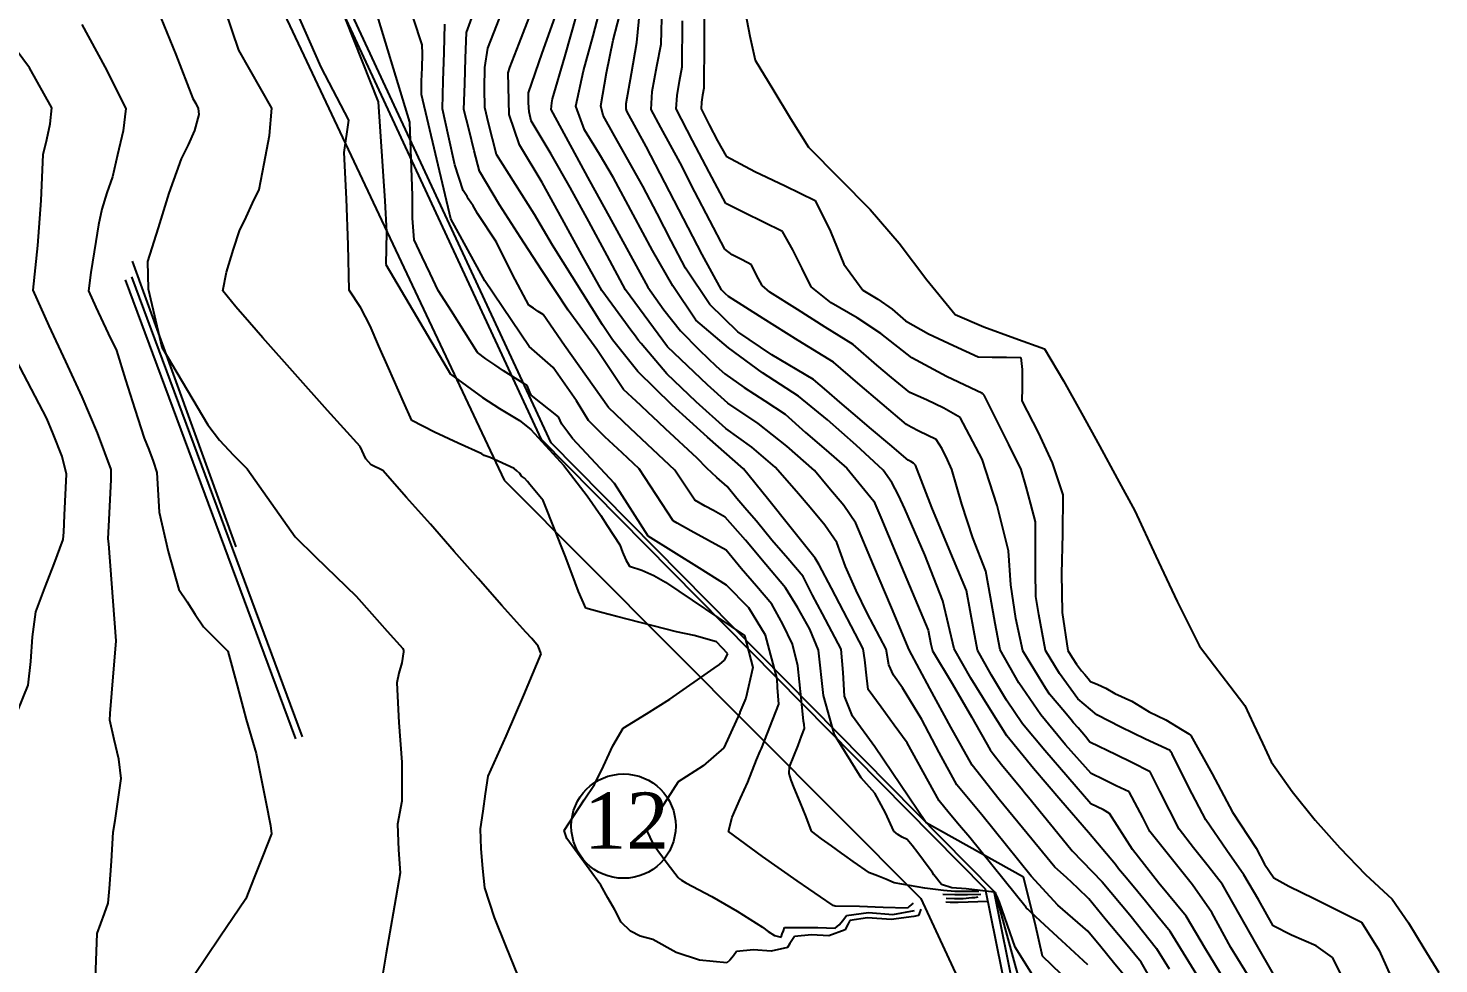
# Model space of a CAD drawing. Header units: millimetres. Extents: x 21147 to 21795, y 3328 to 3821.
# Drawn here: x 21434.8 to 21532.5, y 3586.2 to 3651 of the extents above; entities that cross this region are included whole.
import ezdxf

# ---------------------------------------------------------------- set-up
doc = ezdxf.new("R2010")
doc.units = ezdxf.units.MM
doc.header["$MEASUREMENT"] = 0
for name, color, linetype in [('CURVAS', 43, 'Continuous'), ('EDIFICADO', 1, 'Continuous'), ('texto', 3, 'Continuous')]:
    doc.layers.add(name, color=color, linetype=linetype)
doc.styles.add('ROMANS', font='TIMES.TTF')

msp = doc.modelspace()

# ---------------------------------------------------------------- linework, layer by layer
at = {"layer": 'CURVAS', "linetype": 'Continuous'}
for p, q in [((21461.228, 3644.53), (21457.062, 3658.31)), ((21455.088, 3648.333), (21452.445, 3654.371)), ((21466.644, 3649.652), (21468.311, 3653.921)), ((21468.808, 3649.97), (21470.477, 3654.294)), ((21456.244, 3652.994), (21459.037, 3645.945)), ((21473.931, 3650.52), (21474.581, 3652.979)), ((21481.639, 3653.428), (21481.622, 3650.156)), ((21443.773, 3652.268), (21445.027, 3649.22)), ((21449.377, 3649.518), (21448.449, 3652.323)), ((21462.089, 3649.884), (21461.496, 3651.715)), ((21465.152, 3650.75), (21465.537, 3651.755)), ((21470.416, 3649.299), (21471.422, 3652.159)), ((21472.789, 3651.983), (21471.944, 3649.058)), ((21475.324, 3650.213), (21475.928, 3652.513)), ((21476.965, 3650.044), (21477.18, 3652.195)), ((21478.644, 3649.932), (21478.726, 3652.615)), ((21484.463, 3652.17), (21484.789, 3650.48)), ((21434.873, 3648.29), (21433.042, 3650.79)), ((21438.504, 3651.287), (21440.101, 3648.361)), ((21463.604, 3649.354), (21463.659, 3651.309)), ((21465.094, 3648.962), (21465.152, 3650.75)), ((21480.098, 3648.352), (21480.125, 3651.558)), ((21462.099, 3649.675), (21462.089, 3649.884)), ((21468.17, 3648.321), (21468.808, 3649.97)), ((21473.27, 3648.077), (21473.931, 3650.52)), ((21474.866, 3647.946), (21475.324, 3650.213)), ((21476.605, 3647.91), (21476.965, 3650.044)), ((21478.356, 3648.415), (21478.644, 3649.932)), ((21481.622, 3650.156), (21481.61, 3646.888)), ((21484.789, 3650.48), (21485.154, 3648.834)), ((21445.027, 3649.22), (21446.199, 3646.166)), ((21450.138, 3648.172), (21449.377, 3649.518)), ((21462.083, 3648.291), (21462.109, 3649.229)), ((21462.111, 3649.47), (21462.099, 3649.675)), ((21462.109, 3649.229), (21462.111, 3649.47)), ((21463.553, 3647.399), (21463.604, 3649.354)), ((21465.036, 3647.178), (21465.094, 3648.962)), ((21466.431, 3648.323), (21466.644, 3649.652)), ((21469.466, 3646.551), (21470.416, 3649.299)), ((21471.944, 3649.058), (21471.103, 3646.137)), ((21485.154, 3648.834), (21486.381, 3646.806)), ((21436.434, 3645.531), (21434.873, 3648.29)), ((21440.101, 3648.361), (21441.548, 3645.473)), ((21450.902, 3646.831), (21450.138, 3648.172)), ((21457.016, 3644.663), (21455.088, 3648.333)), ((21462.054, 3647.361), (21462.083, 3648.291)), ((21466.412, 3646.87), (21466.431, 3648.323)), ((21468.041, 3647.957), (21468.17, 3648.321)), ((21468.109, 3645.05), (21468.041, 3647.957)), ((21472.74, 3645.637), (21473.27, 3648.077)), ((21474.474, 3645.665), (21474.866, 3647.946)), ((21476.236, 3645.829), (21476.605, 3647.91)), ((21478.027, 3646.649), (21478.356, 3648.415)), ((21479.922, 3647.363), (21480.098, 3648.352)), ((21451.669, 3645.492), (21450.902, 3646.831)), ((21462.041, 3646.436), (21462.054, 3647.361)), ((21463.505, 3645.444), (21463.553, 3647.399)), ((21464.978, 3645.396), (21465.036, 3647.178)), ((21466.423, 3645.54), (21466.412, 3646.87)), ((21479.757, 3646.369), (21479.922, 3647.363)), ((21481.61, 3646.888), (21481.521, 3646.388)), ((21486.381, 3646.806), (21487.612, 3644.775)), ((21446.199, 3646.166), (21446.416, 3645.814)), ((21446.416, 3645.814), (21446.567, 3645.481)), ((21459.037, 3645.945), (21459.499, 3639.069)), ((21464.087, 3637.833), (21462.041, 3646.436)), ((21469.454, 3645.857), (21469.466, 3646.551)), ((21469.514, 3645.246), (21469.454, 3645.857)), ((21471.051, 3645.86), (21471.024, 3645.625)), ((21471.103, 3646.137), (21471.051, 3645.86)), ((21476.229, 3645.623), (21476.236, 3645.829)), ((21477.97, 3645.396), (21478.027, 3646.649)), ((21479.684, 3645.444), (21479.757, 3646.369)), ((21481.448, 3645.906), (21481.417, 3645.444)), ((21481.521, 3646.388), (21481.448, 3645.906)), ((21436.324, 3644.413), (21436.434, 3645.531)), ((21441.548, 3645.473), (21441.371, 3643.915)), ((21446.613, 3645.059), (21446.311, 3643.952)), ((21446.567, 3645.481), (21446.613, 3645.059)), ((21451.505, 3643.612), (21451.669, 3645.492)), ((21463.909, 3643.548), (21463.505, 3645.444)), ((21465.338, 3643.971), (21464.978, 3645.396)), ((21466.693, 3644.455), (21466.423, 3645.54)), ((21468.83, 3642.949), (21468.109, 3645.05)), ((21469.649, 3644.616), (21469.514, 3645.246)), ((21471.024, 3645.625), (21471.017, 3645.405)), ((21471.017, 3645.405), (21472.336, 3642.929)), ((21473.34, 3643.988), (21472.74, 3645.637)), ((21474.622, 3644.98), (21474.474, 3645.665)), ((21475.417, 3643.584), (21474.622, 3644.98)), ((21476.237, 3645.46), (21476.229, 3645.623)), ((21476.275, 3645.299), (21476.237, 3645.46)), ((21477.623, 3642.835), (21476.275, 3645.299)), ((21478.634, 3644.163), (21477.97, 3645.396)), ((21480.83, 3643.258), (21479.684, 3645.444)), ((21481.417, 3645.444), (21481.98, 3644.351)), ((21436.082, 3643.326), (21436.324, 3644.413)), ((21441.371, 3643.915), (21440.99, 3642.257)), ((21446.311, 3643.952), (21445.879, 3642.965)), ((21456.677, 3642.42), (21457.016, 3644.663)), ((21461.412, 3639.449), (21461.228, 3644.53)), ((21461.228, 3644.53), (21461.228, 3644.53)), ((21461.228, 3644.53), (21461.228, 3644.53)), ((21465.701, 3642.545), (21465.338, 3643.971)), ((21466.962, 3643.374), (21466.693, 3644.455)), ((21471.024, 3642.319), (21469.649, 3644.616)), ((21474.388, 3642.299), (21473.34, 3643.988)), ((21479.299, 3642.93), (21478.634, 3644.163)), ((21481.98, 3644.351), (21482.559, 3643.23)), ((21487.612, 3644.775), (21488.871, 3642.805)), ((21435.837, 3642.285), (21436.082, 3643.326)), ((21445.879, 3642.965), (21445.39, 3641.987)), ((21451.147, 3641.651), (21451.505, 3643.612)), ((21464.353, 3641.562), (21463.909, 3643.548)), ((21467.232, 3642.295), (21466.962, 3643.374)), ((21470.4, 3640.35), (21468.83, 3642.949)), ((21472.336, 3642.929), (21473.682, 3640.458)), ((21477.382, 3640.099), (21475.417, 3643.584)), ((21479.963, 3641.698), (21479.299, 3642.93)), ((21481.976, 3641.072), (21480.83, 3643.258)), ((21482.559, 3643.23), (21483.16, 3642.17)), ((21435.687, 3639.095), (21435.837, 3642.285)), ((21440.99, 3642.257), (21440.633, 3640.744)), ((21445.39, 3641.987), (21444.54, 3639.611)), ((21456.844, 3639.206), (21456.677, 3642.42)), ((21466.067, 3641.12), (21465.701, 3642.545)), ((21468.563, 3640.217), (21467.232, 3642.295)), ((21472.35, 3639.99), (21471.024, 3642.319)), ((21475.341, 3640.658), (21474.388, 3642.299)), ((21478.917, 3640.345), (21477.623, 3642.835)), ((21483.16, 3642.17), (21485.15, 3641.115)), ((21488.871, 3642.805), (21493.128, 3638.472)), ((21450.803, 3639.868), (21451.147, 3641.651)), ((21464.93, 3639.781), (21464.353, 3641.562)), ((21467.439, 3638.806), (21466.067, 3641.12)), ((21480.994, 3639.705), (21479.963, 3641.698)), ((21483.122, 3638.886), (21481.976, 3641.072)), ((21485.15, 3641.115), (21487.241, 3640.124)), ((21440.633, 3640.744), (21440.244, 3639.622)), ((21469.878, 3638.116), (21468.563, 3640.217)), ((21471.782, 3637.834), (21470.4, 3640.35)), ((21473.641, 3637.638), (21472.35, 3639.99)), ((21473.682, 3640.458), (21475.04, 3637.992)), ((21476.719, 3638.131), (21475.341, 3640.658)), ((21478.365, 3638.202), (21477.382, 3640.099)), ((21480.194, 3637.846), (21478.917, 3640.345)), ((21487.241, 3640.124), (21489.314, 3639.107)), ((21435.47, 3635.98), (21435.687, 3639.095)), ((21440.244, 3639.622), (21439.892, 3638.503)), ((21444.54, 3639.611), (21443.807, 3637.21)), ((21450.343, 3638.905), (21450.803, 3639.868)), ((21456.972, 3636.023), (21456.844, 3639.206)), ((21459.499, 3639.069), (21459.624, 3636.902)), ((21461.428, 3637.866), (21461.412, 3639.449)), ((21465.2, 3639.37), (21464.93, 3639.781)), ((21465.309, 3639.194), (21465.2, 3639.37)), ((21465.47, 3638.953), (21465.309, 3639.194)), ((21465.63, 3638.724), (21465.47, 3638.953)), ((21482.024, 3637.714), (21480.994, 3639.705)), ((21489.314, 3639.107), (21490.381, 3636.953)), ((21439.892, 3638.503), (21439.67, 3637.412)), ((21449.888, 3637.945), (21450.343, 3638.905)), ((21465.816, 3638.405), (21465.63, 3638.724)), ((21465.932, 3638.202), (21465.816, 3638.405)), ((21467.253, 3636.218), (21465.932, 3638.202)), ((21468.909, 3636.526), (21467.439, 3638.806)), ((21471.113, 3636.006), (21469.878, 3638.116)), ((21475.04, 3637.992), (21476.391, 3635.532)), ((21478.056, 3635.634), (21476.719, 3638.131)), ((21479.347, 3636.308), (21478.365, 3638.202)), ((21484.432, 3638.24), (21483.122, 3638.886)), ((21485.744, 3637.595), (21484.432, 3638.24)), ((21493.128, 3638.472), (21495.15, 3636.131)), ((21439.67, 3637.412), (21439.475, 3636.252)), ((21443.807, 3637.21), (21443.06, 3634.88)), ((21449.027, 3635.726), (21449.435, 3636.989)), ((21449.435, 3636.989), (21449.888, 3637.945)), ((21461.531, 3636.363), (21461.428, 3637.866)), ((21466.431, 3633.53), (21464.087, 3637.833)), ((21473.16, 3635.331), (21471.782, 3637.834)), ((21474.909, 3635.276), (21473.641, 3637.638)), ((21481.49, 3635.36), (21480.194, 3637.846)), ((21483.054, 3635.727), (21482.024, 3637.714)), ((21487.061, 3636.95), (21485.744, 3637.595)), ((21439.475, 3636.252), (21439.143, 3634.101)), ((21457.024, 3632.886), (21456.972, 3636.023)), ((21459.624, 3636.902), (21459.576, 3634.668)), ((21462.089, 3635.197), (21461.531, 3636.363)), ((21468.344, 3633.968), (21467.253, 3636.218)), ((21470.371, 3634.282), (21468.909, 3636.526)), ((21474.589, 3630.488), (21471.113, 3636.006)), ((21480.329, 3634.417), (21479.347, 3636.308)), ((21487.768, 3635.673), (21487.061, 3636.95)), ((21490.381, 3636.953), (21491.31, 3634.691)), ((21495.15, 3636.131), (21497.053, 3633.606)), ((21435.134, 3632.886), (21435.47, 3635.98)), ((21448.531, 3634.132), (21449.027, 3635.726)), ((21462.648, 3634.032), (21462.089, 3635.197)), ((21474.541, 3632.867), (21473.16, 3635.331)), ((21476.169, 3632.915), (21474.909, 3635.276)), ((21476.391, 3635.532), (21477.719, 3633.079)), ((21479.466, 3633.186), (21478.056, 3635.634)), ((21482.843, 3632.905), (21481.49, 3635.36)), ((21483.583, 3635.323), (21483.054, 3635.727)), ((21484.256, 3634.992), (21483.583, 3635.323)), ((21488.417, 3634.391), (21487.768, 3635.673)), ((21439.143, 3634.101), (21438.967, 3632.838)), ((21443.06, 3634.88), (21443.102, 3632.972)), ((21448.289, 3632.838), (21448.531, 3634.132)), ((21459.576, 3634.668), (21464.047, 3627.053)), ((21472.21, 3631.487), (21470.371, 3634.282)), ((21482.028, 3631.883), (21480.329, 3634.417)), ((21484.913, 3634.639), (21484.256, 3634.992)), ((21485.264, 3633.914), (21484.913, 3634.639)), ((21489.054, 3633.108), (21488.417, 3634.391)), ((21491.31, 3634.691), (21492.627, 3632.876)), ((21463.206, 3632.867), (21462.648, 3634.032)), ((21469.505, 3628.967), (21466.431, 3633.53)), ((21469.485, 3631.836), (21468.344, 3633.968)), ((21477.719, 3633.079), (21478.839, 3631.52)), ((21481.061, 3630.806), (21479.466, 3633.186)), ((21485.654, 3633.204), (21485.264, 3633.914)), ((21486.184, 3632.742), (21485.654, 3633.204)), ((21490.439, 3632.012), (21489.054, 3633.108)), ((21497.053, 3633.606), (21499.031, 3631.201)), ((21436.252, 3630.406), (21435.134, 3632.886)), ((21438.967, 3632.838), (21439.48, 3631.702)), ((21443.102, 3632.972), (21444.05, 3628.927)), ((21449.179, 3631.73), (21448.289, 3632.838)), ((21457.849, 3631.653), (21457.024, 3632.886)), ((21464.112, 3631.425), (21463.206, 3632.867)), ((21475.228, 3631.916), (21474.541, 3632.867)), ((21477.141, 3631.589), (21476.169, 3632.915)), ((21482.989, 3632.741), (21482.843, 3632.905)), ((21483.114, 3632.621), (21482.989, 3632.741)), ((21483.324, 3632.443), (21483.114, 3632.621)), ((21485.729, 3630.926), (21483.324, 3632.443)), ((21488.104, 3631.531), (21486.184, 3632.742)), ((21492.627, 3632.876), (21493.657, 3632.255)), ((21493.657, 3632.255), (21494.669, 3631.556)), ((21439.48, 3631.702), (21440.326, 3629.89)), ((21450.128, 3630.649), (21449.179, 3631.73)), ((21458.487, 3630.411), (21457.849, 3631.653)), ((21465.02, 3629.988), (21464.112, 3631.425)), ((21469.813, 3631.624), (21469.485, 3631.836)), ((21470.14, 3631.413), (21469.813, 3631.624)), ((21470.468, 3631.201), (21470.14, 3631.413)), ((21471.96, 3629.05), (21470.468, 3631.201)), ((21474.201, 3628.777), (21472.21, 3631.487)), ((21475.919, 3630.97), (21475.228, 3631.916)), ((21478.114, 3630.267), (21477.141, 3631.589)), ((21478.839, 3631.52), (21479.98, 3630.063)), ((21483.968, 3630.005), (21482.028, 3631.883)), ((21490.027, 3630.325), (21488.104, 3631.531)), ((21492.24, 3630.961), (21490.439, 3632.012)), ((21494.669, 3631.556), (21495.583, 3630.767)), ((21499.031, 3631.201), (21501.009, 3630.348)), ((21437.399, 3627.944), (21436.252, 3630.406)), ((21451.043, 3629.573), (21450.128, 3630.649)), ((21459.094, 3629.005), (21458.487, 3630.411)), ((21475.281, 3629.433), (21474.589, 3630.488)), ((21476.612, 3630.026), (21475.919, 3630.97)), ((21479.087, 3628.947), (21478.114, 3630.267)), ((21483.312, 3628.875), (21481.061, 3630.806)), ((21488.155, 3629.392), (21485.729, 3630.926)), ((21491.953, 3629.121), (21490.027, 3630.325)), ((21493.869, 3629.872), (21492.24, 3630.961)), ((21495.583, 3630.767), (21497.167, 3629.864)), ((21501.009, 3630.348), (21503.162, 3629.562)), ((21440.326, 3629.89), (21440.903, 3628.697)), ((21453.294, 3627.052), (21451.043, 3629.573)), ((21465.932, 3628.552), (21465.02, 3629.988)), ((21476.199, 3628.285), (21475.281, 3629.433)), ((21476.794, 3629.798), (21476.612, 3630.026)), ((21477.09, 3629.4), (21476.794, 3629.798)), ((21477.267, 3629.178), (21477.09, 3629.4)), ((21479.046, 3627.085), (21477.267, 3629.178)), ((21479.98, 3630.063), (21481.311, 3628.716)), ((21486.311, 3628.4), (21483.968, 3630.005)), ((21490.585, 3627.888), (21488.155, 3629.392)), ((21496.013, 3628.192), (21493.869, 3629.872)), ((21497.167, 3629.864), (21498.911, 3629.039)), ((21503.162, 3629.562), (21505.223, 3628.812)), ((21436.078, 3623.988), (21433.674, 3628.581)), ((21440.903, 3628.697), (21441.541, 3626.668)), ((21444.05, 3628.927), (21447.23, 3623.545)), ((21459.763, 3627.498), (21459.094, 3629.005)), ((21466.506, 3628.114), (21465.932, 3628.552)), ((21471.174, 3627.517), (21469.505, 3628.967)), ((21473.469, 3626.889), (21471.96, 3629.05)), ((21476.053, 3626), (21474.201, 3628.777)), ((21477.026, 3627.243), (21476.199, 3628.285)), ((21480.477, 3627.643), (21479.087, 3628.947)), ((21481.311, 3628.716), (21481.89, 3628.168)), ((21485.679, 3627.151), (21483.312, 3628.875)), ((21489.218, 3626.684), (21486.311, 3628.4)), ((21493.607, 3627.694), (21491.953, 3629.121)), ((21498.418, 3626.894), (21496.013, 3628.192)), ((21498.911, 3629.039), (21500.61, 3628.264)), ((21500.61, 3628.264), (21501.596, 3628.247)), ((21501.596, 3628.247), (21502.585, 3628.235)), ((21502.585, 3628.235), (21503.577, 3628.225)), ((21503.577, 3628.225), (21503.675, 3627.375)), ((21505.223, 3628.812), (21506.521, 3626.606)), ((21438.528, 3625.479), (21437.399, 3627.944)), ((21460.791, 3625.145), (21459.763, 3627.498)), ((21467.127, 3627.71), (21466.506, 3628.114)), ((21467.733, 3627.291), (21467.127, 3627.71)), ((21469.264, 3626.318), (21467.733, 3627.291)), ((21472.782, 3625.219), (21471.174, 3627.517)), ((21479.41, 3624.913), (21477.026, 3627.243)), ((21481.867, 3626.332), (21480.477, 3627.643)), ((21481.89, 3628.168), (21482.47, 3627.621)), ((21482.47, 3627.621), (21483.054, 3627.079)), ((21492.271, 3626.444), (21490.585, 3627.888)), ((21494.623, 3626.833), (21493.607, 3627.694)), ((21503.675, 3627.375), (21503.667, 3626.108)), ((21441.541, 3626.668), (21442.184, 3624.643)), ((21455.537, 3624.541), (21453.294, 3627.052)), ((21464.047, 3627.053), (21466.269, 3625.432)), ((21469.296, 3626.302), (21469.264, 3626.318)), ((21469.332, 3626.29), (21469.296, 3626.302)), ((21469.37, 3626.28), (21469.332, 3626.29)), ((21469.459, 3626.049), (21469.37, 3626.28)), ((21474.994, 3624.739), (21473.469, 3626.889)), ((21481.07, 3625.153), (21479.046, 3627.085)), ((21483.276, 3625.047), (21481.867, 3626.332)), ((21483.054, 3627.079), (21484.412, 3626.132)), ((21488.168, 3625.529), (21485.679, 3627.151)), ((21490.126, 3625.904), (21489.218, 3626.684)), ((21493.959, 3625.002), (21492.271, 3626.444)), ((21495.872, 3625.798), (21494.623, 3626.833)), ((21500.909, 3625.721), (21498.418, 3626.894)), ((21506.521, 3626.606), (21507.785, 3624.36)), ((21439.59, 3622.989), (21438.528, 3625.479)), ((21466.269, 3625.432), (21467.438, 3624.689)), ((21469.553, 3625.82), (21469.459, 3626.049)), ((21469.649, 3625.596), (21469.553, 3625.82)), ((21471.527, 3624.103), (21469.649, 3625.596)), ((21476.631, 3625.451), (21476.053, 3626)), ((21477.212, 3624.903), (21476.631, 3625.451)), ((21484.412, 3626.132), (21485.825, 3625.217)), ((21490.166, 3623.886), (21488.168, 3625.529)), ((21491.038, 3625.124), (21490.126, 3625.904)), ((21497.031, 3625.27), (21495.872, 3625.798)), ((21498.248, 3624.702), (21497.031, 3625.27)), ((21500.948, 3625.683), (21500.909, 3625.721)), ((21500.989, 3625.644), (21500.948, 3625.683)), ((21501.034, 3625.606), (21500.989, 3625.644)), ((21501.891, 3623.891), (21501.034, 3625.606)), ((21503.667, 3626.108), (21503.644, 3625.22)), ((21442.184, 3624.643), (21442.829, 3622.62)), ((21457.794, 3622.052), (21455.537, 3624.541)), ((21461.377, 3623.843), (21460.791, 3625.145)), ((21467.438, 3624.689), (21468.846, 3623.858)), ((21473.617, 3623.853), (21472.782, 3625.219)), ((21476.528, 3623.294), (21474.994, 3624.739)), ((21477.796, 3624.354), (21477.212, 3624.903)), ((21478.055, 3624.125), (21477.796, 3624.354)), ((21481.868, 3622.69), (21479.41, 3624.913)), ((21483.131, 3623.285), (21481.07, 3625.153)), ((21485.381, 3623.635), (21483.276, 3625.047)), ((21485.825, 3625.217), (21487.234, 3624.277)), ((21487.234, 3624.277), (21488.66, 3623.027)), ((21491.953, 3624.344), (21491.038, 3625.124)), ((21493.224, 3623.259), (21491.953, 3624.344)), ((21495.651, 3623.564), (21493.959, 3625.002)), ((21499.368, 3624.065), (21498.248, 3624.702)), ((21503.644, 3625.22), (21504.764, 3623.025)), ((21507.785, 3624.36), (21509.026, 3622.094)), ((21436.514, 3622.935), (21436.078, 3623.988)), ((21447.23, 3623.545), (21448.048, 3622.492)), ((21462.954, 3623.034), (21461.377, 3623.843)), ((21468.846, 3623.858), (21469.63, 3623.217)), ((21471.771, 3623.605), (21471.527, 3624.103)), ((21472.185, 3623.042), (21471.771, 3623.605)), ((21474.75, 3622.71), (21473.617, 3623.853)), ((21478.956, 3623.282), (21478.055, 3624.125)), ((21487.36, 3622.064), (21485.381, 3623.635)), ((21492.154, 3622.144), (21490.166, 3623.886)), ((21495.977, 3623.378), (21495.651, 3623.564)), ((21496.509, 3623.108), (21495.977, 3623.378)), ((21500.896, 3621.169), (21499.368, 3624.065)), ((21502.748, 3622.177), (21501.891, 3623.891)), ((21437.144, 3621.343), (21436.514, 3622.935)), ((21440.537, 3620.453), (21439.59, 3622.989)), ((21442.829, 3622.62), (21443.148, 3621.828)), ((21448.048, 3622.492), (21449.008, 3621.445)), ((21464.586, 3622.277), (21462.954, 3623.034)), ((21469.63, 3623.217), (21471.91, 3620.729)), ((21472.519, 3622.601), (21472.185, 3623.042)), ((21475.408, 3619.49), (21472.519, 3622.601)), ((21475.944, 3621.606), (21474.75, 3622.71)), ((21478.066, 3621.85), (21476.528, 3623.294)), ((21481.148, 3621.243), (21478.956, 3623.282)), ((21484.355, 3620.502), (21481.868, 3622.69)), ((21484.933, 3621.991), (21483.131, 3623.285)), ((21488.66, 3623.027), (21490.087, 3621.783)), ((21494.495, 3622.178), (21493.224, 3623.259)), ((21497.702, 3622.524), (21496.509, 3623.108)), ((21498.128, 3621.886), (21497.702, 3622.524)), ((21504.764, 3623.025), (21505.747, 3620.925)), ((21443.148, 3621.828), (21443.46, 3621.03)), ((21449.008, 3621.445), (21449.974, 3620.502)), ((21458.197, 3621.181), (21457.794, 3622.052)), ((21466.221, 3621.532), (21464.586, 3622.277)), ((21466.382, 3621.429), (21466.221, 3621.532)), ((21466.59, 3621.343), (21466.382, 3621.429)), ((21477.122, 3620.502), (21475.944, 3621.606)), ((21479.607, 3620.405), (21478.066, 3621.85)), ((21486.556, 3620.604), (21484.933, 3621.991)), ((21489.266, 3620.376), (21487.36, 3622.064)), ((21490.087, 3621.783), (21491.519, 3620.54)), ((21494.043, 3620.405), (21492.154, 3622.144)), ((21495.766, 3621.099), (21494.495, 3622.178)), ((21498.503, 3621.129), (21498.128, 3621.886)), ((21503.605, 3620.463), (21502.748, 3622.177)), ((21509.026, 3622.094), (21510.255, 3619.831)), ((21437.455, 3620.136), (21437.144, 3621.343)), ((21440.54, 3620.232), (21440.537, 3620.453)), ((21443.46, 3621.03), (21443.695, 3620.251)), ((21449.974, 3620.502), (21451.082, 3618.925)), ((21458.548, 3620.785), (21458.197, 3621.181)), ((21459.354, 3620.376), (21458.548, 3620.785)), ((21461.009, 3618.522), (21459.354, 3620.376)), ((21466.808, 3621.291), (21466.59, 3621.343)), ((21468.465, 3620.511), (21466.808, 3621.291)), ((21468.659, 3620.372), (21468.465, 3620.511)), ((21468.867, 3620.182), (21468.659, 3620.372)), ((21471.91, 3620.729), (21473.522, 3618.623)), ((21477.912, 3619.298), (21477.122, 3620.502)), ((21480.06, 3619.712), (21479.607, 3620.405)), ((21481.817, 3620.554), (21481.148, 3621.243)), ((21482.51, 3619.901), (21481.817, 3620.554)), ((21486.011, 3618.441), (21484.355, 3620.502)), ((21488.024, 3618.932), (21486.556, 3620.604)), ((21490.265, 3619.184), (21489.266, 3620.376)), ((21491.519, 3620.54), (21492.136, 3619.779)), ((21494.641, 3619.548), (21494.043, 3620.405)), ((21495.95, 3621.008), (21495.766, 3621.099)), ((21496.129, 3620.897), (21495.95, 3621.008)), ((21496.267, 3620.742), (21496.129, 3620.897)), ((21497.406, 3617.827), (21496.267, 3620.742)), ((21498.8, 3620.453), (21498.503, 3621.129)), ((21499.484, 3618.053), (21498.8, 3620.453)), ((21501.927, 3617.95), (21500.896, 3621.169)), ((21503.933, 3619.25), (21503.605, 3620.463)), ((21505.747, 3620.925), (21506.495, 3618.691)), ((21437.318, 3617.296), (21437.455, 3620.136)), ((21440.396, 3616.962), (21440.537, 3619.75)), ((21440.537, 3619.75), (21440.547, 3620.01)), ((21440.547, 3620.01), (21440.54, 3620.232)), ((21443.695, 3620.251), (21443.857, 3617.505)), ((21468.985, 3619.991), (21468.867, 3620.182)), ((21469.179, 3619.852), (21468.985, 3619.991)), ((21469.39, 3619.619), (21469.179, 3619.852)), ((21469.553, 3619.423), (21469.39, 3619.619)), ((21470.478, 3618.297), (21469.553, 3619.423)), ((21477.758, 3615.821), (21475.408, 3619.49)), ((21480.515, 3619.018), (21480.06, 3619.712)), ((21483.218, 3619.269), (21482.51, 3619.901)), ((21492.136, 3619.779), (21492.755, 3619.018)), ((21495.101, 3618.681), (21494.641, 3619.548)), ((21510.255, 3619.831), (21511.483, 3617.593)), ((21451.082, 3618.925), (21452.189, 3617.353)), ((21462.662, 3616.653), (21461.009, 3618.522)), ((21473.522, 3618.623), (21474.464, 3617.256)), ((21478.702, 3618.097), (21477.912, 3619.298)), ((21480.974, 3618.325), (21480.515, 3619.018)), ((21483.891, 3618.446), (21483.218, 3619.269)), ((21484.59, 3617.633), (21483.891, 3618.446)), ((21487.667, 3616.38), (21486.011, 3618.441)), ((21488.981, 3617.81), (21488.024, 3618.932)), ((21491.307, 3617.947), (21490.265, 3619.184)), ((21492.755, 3619.018), (21493.378, 3618.258)), ((21495.526, 3617.728), (21495.101, 3618.681)), ((21504.26, 3618.039), (21503.933, 3619.25)), ((21506.495, 3618.691), (21506.465, 3615.971)), ((21443.857, 3617.505), (21444.49, 3614.76)), ((21470.519, 3618.183), (21470.478, 3618.297)), ((21472.009, 3614.463), (21470.519, 3618.183)), ((21479.491, 3616.9), (21478.702, 3618.097)), ((21481.694, 3617.916), (21480.974, 3618.325)), ((21482.273, 3617.601), (21481.694, 3617.916)), ((21483.083, 3617.16), (21482.273, 3617.601)), ((21485.269, 3616.861), (21484.59, 3617.633)), ((21490.003, 3616.593), (21488.981, 3617.81)), ((21492.145, 3616.736), (21491.307, 3617.947)), ((21493.378, 3618.258), (21493.865, 3617.132)), ((21496.921, 3614.54), (21495.526, 3617.728)), ((21498.601, 3614.926), (21497.406, 3617.827)), ((21500.257, 3615.725), (21499.484, 3618.053)), ((21502.71, 3614.81), (21501.927, 3617.95)), ((21504.588, 3616.832), (21504.26, 3618.039)), ((21511.483, 3617.593), (21512.935, 3614.447)), ((21437.255, 3616.118), (21437.318, 3617.296)), ((21440.343, 3615.65), (21440.396, 3616.962)), ((21452.189, 3617.353), (21453.297, 3615.783)), ((21464.314, 3614.778), (21462.662, 3616.653)), ((21474.464, 3617.256), (21474.9, 3616.582)), ((21474.9, 3616.582), (21475.341, 3615.908)), ((21479.749, 3616.741), (21479.491, 3616.9)), ((21480.698, 3616.211), (21479.749, 3616.741)), ((21484.503, 3615.548), (21483.083, 3617.16)), ((21486.324, 3615.566), (21485.269, 3616.861)), ((21490.826, 3615.388), (21490.003, 3616.593)), ((21493.373, 3613.815), (21492.145, 3616.736)), ((21493.865, 3617.132), (21494.936, 3614.59)), ((21504.591, 3615.109), (21504.588, 3616.832)), ((21436.582, 3613.924), (21437.214, 3615.59)), ((21437.214, 3615.59), (21437.255, 3616.118)), ((21440.383, 3615.301), (21440.343, 3615.65)), ((21453.297, 3615.783), (21454.703, 3614.408)), ((21475.341, 3615.908), (21475.784, 3615.234)), ((21481.311, 3613.616), (21477.758, 3615.821)), ((21483.151, 3614.858), (21480.698, 3616.211)), ((21485.898, 3613.879), (21484.503, 3615.548)), ((21487.425, 3614.279), (21486.324, 3615.566)), ((21489.324, 3614.319), (21487.667, 3616.38)), ((21501.159, 3613.414), (21500.257, 3615.725)), ((21506.465, 3615.971), (21506.386, 3613.234)), ((21440.893, 3608.579), (21440.383, 3615.301)), ((21444.49, 3614.76), (21445.236, 3612.142)), ((21465.966, 3612.902), (21464.314, 3614.778)), ((21475.784, 3615.234), (21475.982, 3614.723)), ((21475.982, 3614.723), (21476.198, 3614.181)), ((21484.197, 3613.6), (21483.151, 3614.858)), ((21491.415, 3613.73), (21490.826, 3615.388)), ((21494.936, 3614.59), (21497.163, 3609.311)), ((21498.172, 3611.353), (21496.921, 3614.54)), ((21499.811, 3612.056), (21498.601, 3614.926)), ((21502.876, 3612.458), (21502.71, 3614.81)), ((21504.598, 3613.385), (21504.591, 3615.109)), ((21435.953, 3612.258), (21436.582, 3613.924)), ((21454.703, 3614.408), (21456.112, 3613.038)), ((21472.453, 3613.246), (21472.009, 3614.463)), ((21476.198, 3614.181), (21476.467, 3613.76)), ((21476.467, 3613.76), (21477.319, 3613.475)), ((21483.175, 3612.436), (21481.311, 3613.616)), ((21485.257, 3612.357), (21484.197, 3613.6)), ((21487.273, 3612.248), (21485.898, 3613.879)), ((21488.486, 3613.028), (21487.425, 3614.279)), ((21489.595, 3613.848), (21489.324, 3614.319)), ((21490.459, 3612.218), (21489.595, 3613.848)), ((21492.166, 3612.076), (21491.415, 3613.73)), ((21494.619, 3610.884), (21493.373, 3613.815)), ((21512.935, 3614.447), (21514.41, 3611.309)), ((21456.112, 3613.038), (21457.525, 3611.671)), ((21467.619, 3611.036), (21465.966, 3612.902)), ((21472.922, 3611.992), (21472.453, 3613.246)), ((21477.319, 3613.475), (21478.142, 3613.111)), ((21478.142, 3613.111), (21478.962, 3612.653)), ((21478.962, 3612.653), (21484.432, 3608.945)), ((21489.142, 3611.745), (21488.486, 3613.028)), ((21501.48, 3611.594), (21501.159, 3613.414)), ((21504.607, 3611.661), (21504.598, 3613.385)), ((21506.386, 3613.234), (21506.449, 3610.532)), ((21435.327, 3610.592), (21435.953, 3612.258)), ((21445.236, 3612.142), (21445.804, 3611.276)), ((21457.525, 3611.671), (21458.594, 3610.46)), ((21473.443, 3610.833), (21472.922, 3611.992)), ((21484.731, 3610.854), (21483.175, 3612.436)), ((21486.309, 3611.112), (21485.257, 3612.357)), ((21488.119, 3610.873), (21487.273, 3612.248)), ((21489.823, 3610.444), (21489.142, 3611.745)), ((21492.656, 3608.03), (21490.459, 3612.218)), ((21492.916, 3610.496), (21492.166, 3612.076)), ((21500.062, 3610.679), (21499.811, 3612.056)), ((21501.805, 3609.776), (21501.48, 3611.594)), ((21503.234, 3610.132), (21502.876, 3612.458)), ((21504.829, 3610.409), (21504.607, 3611.661)), ((21435.091, 3608.865), (21435.327, 3610.592)), ((21445.804, 3611.276), (21446.373, 3610.412)), ((21469.274, 3609.186), (21467.619, 3611.036)), ((21474.513, 3610.544), (21473.443, 3610.833)), ((21485.876, 3608.974), (21484.731, 3610.854)), ((21487.072, 3609.728), (21486.309, 3611.112)), ((21488.942, 3609.386), (21488.119, 3610.873)), ((21495.834, 3607.963), (21494.619, 3610.884)), ((21498.944, 3608.03), (21498.172, 3611.353)), ((21500.312, 3609.301), (21500.062, 3610.679)), ((21514.41, 3611.309), (21515.952, 3608.213)), ((21446.373, 3610.412), (21446.941, 3609.552)), ((21458.594, 3610.46), (21459.665, 3609.254)), ((21475.584, 3610.258), (21474.513, 3610.544)), ((21479.703, 3609.205), (21475.584, 3610.258)), ((21487.743, 3608.348), (21487.072, 3609.728)), ((21491.115, 3608.011), (21489.823, 3610.444)), ((21493.359, 3609.661), (21492.916, 3610.496)), ((21493.802, 3608.83), (21493.359, 3609.661)), ((21502.132, 3607.963), (21501.805, 3609.776)), ((21503.721, 3607.876), (21503.234, 3610.132)), ((21505.053, 3609.157), (21504.829, 3610.409)), ((21506.449, 3610.532), (21506.841, 3607.915)), ((21434.981, 3607.148), (21435.091, 3608.865)), ((21446.941, 3609.552), (21447.502, 3608.987)), ((21447.502, 3608.987), (21448.068, 3608.425)), ((21459.665, 3609.254), (21460.741, 3608.05)), ((21469.694, 3608.73), (21469.274, 3609.186)), ((21470.131, 3608.204), (21469.694, 3608.73)), ((21480.928, 3608.957), (21479.703, 3609.205)), ((21482.475, 3608.5), (21480.928, 3608.957)), ((21484.432, 3608.945), (21485, 3606.721)), ((21486.685, 3605.941), (21485.876, 3608.974)), ((21489.565, 3607.934), (21488.942, 3609.386)), ((21494.245, 3608.001), (21493.802, 3608.83)), ((21497.163, 3609.311), (21497.252, 3608.832)), ((21497.252, 3608.832), (21497.346, 3608.358)), ((21500.562, 3607.924), (21500.312, 3609.301)), ((21505.281, 3607.905), (21505.053, 3609.157)), ((21440.588, 3604.96), (21440.893, 3608.579)), ((21448.068, 3608.425), (21448.636, 3607.867)), ((21448.636, 3607.867), (21449.269, 3605.485)), ((21460.808, 3607.818), (21460.677, 3607.062)), ((21460.741, 3608.05), (21460.77, 3607.985)), ((21460.77, 3607.985), (21460.799, 3607.925)), ((21460.799, 3607.925), (21460.808, 3607.818)), ((21469.125, 3604.821), (21470.333, 3607.684)), ((21470.333, 3607.684), (21470.131, 3608.204)), ((21483.276, 3607.674), (21482.475, 3608.5)), ((21483.031, 3607.23), (21483.276, 3607.674)), ((21488.12, 3606.855), (21487.743, 3608.348)), ((21489.671, 3606.885), (21489.565, 3607.934)), ((21491.262, 3606.372), (21491.115, 3608.011)), ((21492.754, 3607.262), (21492.656, 3608.03)), ((21494.436, 3606.913), (21494.245, 3608.001)), ((21497.277, 3605.278), (21495.834, 3607.963)), ((21497.346, 3608.358), (21497.442, 3607.886)), ((21497.442, 3607.886), (21498.808, 3605.611)), ((21500.111, 3605.989), (21498.944, 3608.03)), ((21501.551, 3606.195), (21500.562, 3607.924)), ((21503.437, 3605.661), (21502.132, 3607.963)), ((21504.797, 3606.096), (21503.721, 3607.876)), ((21506.252, 3606.313), (21505.281, 3607.905)), ((21506.841, 3607.915), (21507.137, 3607.428)), ((21515.952, 3608.213), (21517.001, 3606.839)), ((21434.797, 3605.498), (21434.981, 3607.148)), ((21460.677, 3607.062), (21460.484, 3606.34)), ((21482.323, 3606.672), (21482.696, 3606.936)), ((21482.696, 3606.936), (21483.031, 3607.23)), ((21485, 3606.721), (21484.518, 3604.612)), ((21488.355, 3604.635), (21488.12, 3606.855)), ((21489.779, 3605.837), (21489.671, 3606.885)), ((21492.895, 3605.996), (21492.754, 3607.262)), ((21494.743, 3606.191), (21494.436, 3606.913)), ((21507.137, 3607.428), (21507.441, 3606.96)), ((21507.441, 3606.96), (21507.775, 3606.499)), ((21517.001, 3606.839), (21518.051, 3605.469)), ((21460.484, 3606.34), (21460.327, 3605.661)), ((21479.25, 3604.525), (21482.323, 3606.672)), ((21486.714, 3605.353), (21486.685, 3605.941)), ((21489.892, 3604.795), (21489.779, 3605.837)), ((21491.36, 3604.745), (21491.262, 3606.372)), ((21492.993, 3605.209), (21492.895, 3605.996)), ((21495.372, 3605.315), (21494.743, 3606.191)), ((21501.36, 3603.985), (21500.111, 3605.989)), ((21502.591, 3604.47), (21501.551, 3606.195)), ((21505.3, 3605.285), (21504.797, 3606.096)), ((21507.514, 3604.554), (21506.252, 3606.313)), ((21507.775, 3606.499), (21508.012, 3606.243)), ((21508.012, 3606.243), (21508.245, 3605.965)), ((21508.245, 3605.965), (21508.392, 3605.767)), ((21508.392, 3605.767), (21508.91, 3605.56)), ((21434.056, 3603.68), (21434.797, 3605.498)), ((21440.476, 3603.537), (21440.588, 3604.96)), ((21449.269, 3605.485), (21449.887, 3603.115)), ((21460.327, 3605.661), (21460.463, 3602.91)), ((21467.91, 3601.972), (21469.125, 3604.821)), ((21486.801, 3604.178), (21486.714, 3605.353)), ((21490.669, 3602.068), (21489.892, 3604.795)), ((21491.905, 3603.35), (21491.36, 3604.745)), ((21493.898, 3603.969), (21492.993, 3605.209)), ((21496.712, 3603.123), (21495.372, 3605.315)), ((21498.727, 3602.584), (21497.277, 3605.278)), ((21498.808, 3605.611), (21500.15, 3603.307)), ((21504.968, 3603.457), (21503.437, 3605.661)), ((21505.56, 3604.872), (21505.3, 3605.285)), ((21506.63, 3603.623), (21505.56, 3604.872)), ((21508.91, 3605.56), (21509.456, 3605.301)), ((21509.456, 3605.301), (21510.096, 3604.939)), ((21510.096, 3604.939), (21511.269, 3604.39)), ((21518.051, 3605.469), (21519.101, 3604.101)), ((21477.627, 3603.51), (21479.25, 3604.525)), ((21484.518, 3604.612), (21484.114, 3603.639)), ((21485.606, 3601.125), (21486.801, 3604.178)), ((21488.496, 3603.254), (21488.355, 3604.635)), ((21494.803, 3602.734), (21493.898, 3603.969)), ((21502.604, 3601.982), (21501.36, 3603.985)), ((21503.683, 3602.83), (21502.591, 3604.47)), ((21508.844, 3603.456), (21507.514, 3604.554)), ((21511.269, 3604.39), (21512.467, 3603.646)), ((21519.101, 3604.101), (21519.707, 3602.792)), ((21440.46, 3603.09), (21440.476, 3603.537)), ((21440.759, 3601.739), (21440.46, 3603.09)), ((21449.887, 3603.115), (21450.591, 3600.779)), ((21460.463, 3602.91), (21460.679, 3600.176)), ((21476.024, 3602.531), (21477.627, 3603.51)), ((21483.844, 3603.032), (21482.99, 3601.159)), ((21484.114, 3603.584), (21483.844, 3603.032)), ((21484.114, 3603.639), (21484.114, 3603.61)), ((21484.114, 3603.61), (21484.114, 3603.584)), ((21488.525, 3603.013), (21488.496, 3603.254)), ((21488.556, 3602.775), (21488.525, 3603.013)), ((21488.582, 3602.493), (21488.556, 3602.775)), ((21493.446, 3601.241), (21491.905, 3603.35)), ((21497.913, 3600.845), (21496.712, 3603.123)), ((21500.15, 3603.307), (21501.439, 3601.019)), ((21505.247, 3600.968), (21503.683, 3602.83)), ((21506.658, 3601.364), (21504.968, 3603.457)), ((21507.062, 3603.109), (21506.63, 3603.623)), ((21507.226, 3602.888), (21507.062, 3603.109)), ((21507.54, 3602.541), (21507.226, 3602.888)), ((21510.502, 3602.596), (21508.844, 3603.456)), ((21512.467, 3603.646), (21513.621, 3603.109)), ((21513.621, 3603.109), (21514.764, 3602.407)), ((21519.707, 3602.792), (21520.314, 3601.485)), ((21466.664, 3599.199), (21467.91, 3601.972)), ((21475.293, 3601.293), (21476.024, 3602.531)), ((21488.139, 3601.332), (21488.383, 3601.962)), ((21488.383, 3601.962), (21488.582, 3602.493)), ((21492.521, 3599.084), (21490.669, 3602.068)), ((21495.709, 3601.501), (21494.803, 3602.734)), ((21500.196, 3599.95), (21498.727, 3602.584)), ((21504.459, 3599.732), (21502.604, 3601.982)), ((21508.053, 3601.938), (21507.54, 3602.541)), ((21508.353, 3601.559), (21508.053, 3601.938)), ((21512.201, 3601.755), (21510.502, 3602.596)), ((21514.764, 3602.407), (21515.213, 3602.123)), ((21515.213, 3602.123), (21515.354, 3602.011)), ((21515.354, 3602.011), (21516.838, 3599.364)), ((21441.072, 3600.377), (21440.759, 3601.739)), ((21474.65, 3599.901), (21475.293, 3601.293)), ((21482.99, 3601.159), (21481.553, 3599.904)), ((21485.266, 3600.326), (21485.513, 3600.936)), ((21485.513, 3600.936), (21485.606, 3601.125)), ((21487.542, 3599.835), (21488.139, 3601.332)), ((21497.018, 3595.954), (21493.446, 3601.241)), ((21496.441, 3600.162), (21495.709, 3601.501)), ((21499.137, 3598.602), (21497.913, 3600.845)), ((21501.439, 3601.019), (21501.65, 3600.737)), ((21506.831, 3599.123), (21505.247, 3600.968)), ((21508.44, 3599.392), (21506.658, 3601.364)), ((21510.184, 3600.673), (21508.353, 3601.559)), ((21513.91, 3600.971), (21512.201, 3601.755)), ((21513.958, 3600.894), (21513.91, 3600.971)), ((21514.009, 3600.817), (21513.958, 3600.894)), ((21514.064, 3600.74), (21514.009, 3600.817)), ((21520.314, 3601.485), (21520.921, 3600.182)), ((21441.24, 3599.045), (21441.072, 3600.377)), ((21450.591, 3600.779), (21451.251, 3597.409)), ((21460.679, 3600.176), (21460.693, 3597.475)), ((21474.021, 3598.631), (21474.65, 3599.901)), ((21481.553, 3599.904), (21479.838, 3598.795)), ((21484.653, 3598.776), (21485.266, 3600.326)), ((21497.175, 3598.824), (21496.441, 3600.162)), ((21502.08, 3597.585), (21500.196, 3599.95)), ((21501.65, 3600.737), (21502.232, 3600.018)), ((21502.232, 3600.018), (21503.683, 3598.246)), ((21511.267, 3600.139), (21510.184, 3600.673)), ((21512.533, 3599.498), (21511.267, 3600.139)), ((21515.212, 3598.41), (21514.064, 3600.74)), ((21520.921, 3600.182), (21522.376, 3598.138)), ((21440.962, 3597.096), (21441.24, 3599.045)), ((21466.484, 3597.979), (21466.664, 3599.199)), ((21487.515, 3599.39), (21487.542, 3599.835)), ((21487.656, 3598.925), (21487.515, 3599.39)), ((21487.87, 3598.381), (21487.656, 3598.925)), ((21493.446, 3598.012), (21492.521, 3599.084)), ((21506.357, 3597.513), (21504.459, 3599.732)), ((21508.421, 3597.273), (21506.831, 3599.123)), ((21509.3, 3598.959), (21508.44, 3599.392)), ((21510.183, 3598.534), (21509.3, 3598.959)), ((21513.207, 3598.169), (21512.533, 3599.498)), ((21516.838, 3599.364), (21518.249, 3596.701)), ((21466.308, 3596.763), (21466.484, 3597.979)), ((21473.319, 3597.562), (21474.021, 3598.631)), ((21479.838, 3598.795), (21479.08, 3597.64)), ((21484.143, 3597.667), (21484.653, 3598.776)), ((21488.278, 3597.388), (21487.87, 3598.381)), ((21494.206, 3596.65), (21493.446, 3598.012)), ((21497.914, 3597.485), (21497.175, 3598.824)), ((21499.708, 3597.902), (21499.137, 3598.602)), ((21500.283, 3597.206), (21499.708, 3597.902)), ((21503.683, 3598.246), (21503.827, 3598.075)), ((21503.827, 3598.075), (21503.971, 3597.909)), ((21503.971, 3597.909), (21504.116, 3597.745)), ((21511.088, 3598.101), (21510.183, 3598.534)), ((21511.654, 3597.037), (21511.088, 3598.101)), ((21513.881, 3596.843), (21513.207, 3598.169)), ((21516.402, 3596.162), (21515.212, 3598.41)), ((21522.376, 3598.138), (21523.973, 3596.146)), ((21440.817, 3596.128), (21440.962, 3597.096)), ((21451.251, 3597.409), (21451.571, 3595.783)), ((21460.693, 3597.475), (21460.387, 3595.874)), ((21472.618, 3596.493), (21473.319, 3597.562)), ((21479.08, 3597.64), (21478.358, 3596.509)), ((21483.58, 3596.357), (21484.143, 3597.667)), ((21488.694, 3596.382), (21488.278, 3597.388)), ((21498.617, 3596.638), (21497.914, 3597.485)), ((21500.861, 3596.512), (21500.283, 3597.206)), ((21504.017, 3595.228), (21502.08, 3597.585)), ((21504.116, 3597.745), (21505.122, 3596.494)), ((21508.259, 3595.299), (21506.357, 3597.513)), ((21508.852, 3597.065), (21508.421, 3597.273)), ((21509.312, 3596.875), (21508.852, 3597.065)), ((21512.021, 3596.325), (21511.654, 3597.037)), ((21440.681, 3595.309), (21440.817, 3596.128)), ((21466.134, 3595.549), (21466.308, 3596.763)), ((21471.922, 3595.424), (21472.618, 3596.493)), ((21478.358, 3596.509), (21477.633, 3595.463)), ((21483.314, 3595.357), (21483.58, 3596.357)), ((21489.064, 3595.376), (21488.694, 3596.382)), ((21494.784, 3595.386), (21494.206, 3596.65)), ((21503.765, 3592.188), (21497.018, 3595.954)), ((21499.323, 3595.79), (21498.617, 3596.638)), ((21502.589, 3594.397), (21500.861, 3596.512)), ((21505.122, 3596.494), (21506.127, 3595.25)), ((21509.711, 3596.609), (21509.312, 3596.875)), ((21511.308, 3594.111), (21509.711, 3596.609)), ((21512.504, 3595.357), (21512.021, 3596.325)), ((21514.555, 3595.521), (21513.881, 3596.843)), ((21517.858, 3594.057), (21516.402, 3596.162)), ((21518.249, 3596.701), (21519.881, 3594.201)), ((21523.973, 3596.146), (21525.679, 3594.224)), ((21440.562, 3593.299), (21440.681, 3595.309)), ((21451.65, 3595.212), (21451.06, 3593.674)), ((21451.571, 3595.783), (21451.65, 3595.212)), ((21460.387, 3595.874), (21460.45, 3594.098)), ((21466.185, 3594.167), (21466.134, 3595.549)), ((21472.104, 3594.888), (21471.922, 3595.424)), ((21477.633, 3595.463), (21478.086, 3594.485)), ((21485.667, 3593.64), (21483.314, 3595.357)), ((21489.757, 3594.866), (21489.064, 3595.376)), ((21495.06, 3595.157), (21494.784, 3595.386)), ((21495.35, 3594.969), (21495.06, 3595.157)), ((21495.689, 3594.818), (21495.35, 3594.969)), ((21500.033, 3594.943), (21499.323, 3595.79)), ((21505.926, 3592.882), (21504.017, 3595.228)), ((21506.127, 3595.25), (21507.14, 3594.018)), ((21510.125, 3593.065), (21508.259, 3595.299)), ((21513.981, 3593.514), (21512.504, 3595.357)), ((21515.537, 3594.236), (21514.555, 3595.521)), ((21460.45, 3594.098), (21460.568, 3592.497)), ((21466.301, 3592.791), (21466.185, 3594.167)), ((21472.851, 3593.851), (21472.104, 3594.888)), ((21478.086, 3594.485), (21479.076, 3593.16)), ((21490.451, 3594.358), (21489.757, 3594.866)), ((21491.144, 3593.855), (21490.451, 3594.358)), ((21496.035, 3594.391), (21495.689, 3594.818)), ((21496.432, 3593.874), (21496.035, 3594.391)), ((21503.952, 3590.089), (21500.033, 3594.943)), ((21504.298, 3592.274), (21502.589, 3594.397)), ((21507.14, 3594.018), (21509.207, 3591.878)), ((21513.138, 3591.787), (21511.308, 3594.111)), ((21516.555, 3592.96), (21515.537, 3594.236)), ((21519.017, 3592.358), (21517.858, 3594.057)), ((21519.881, 3594.201), (21520.451, 3593.096)), ((21525.679, 3594.224), (21527.464, 3592.391)), ((21440.432, 3591.409), (21440.562, 3593.299)), ((21451.06, 3593.674), (21450.44, 3592.167)), ((21474.464, 3591.64), (21472.851, 3593.851)), ((21479.076, 3593.16), (21479.819, 3592.169)), ((21488.075, 3591.943), (21485.667, 3593.64)), ((21491.372, 3593.708), (21491.144, 3593.855)), ((21491.956, 3593.295), (21491.372, 3593.708)), ((21493.089, 3592.506), (21491.956, 3593.295)), ((21497.221, 3592.824), (21496.432, 3593.874)), ((21510.346, 3592.785), (21510.125, 3593.065)), ((21515.463, 3591.675), (21513.981, 3593.514)), ((21520.451, 3593.096), (21521.108, 3592.151)), ((21450.44, 3592.167), (21449.868, 3590.705)), ((21460.568, 3592.497), (21460.086, 3589.713)), ((21466.423, 3591.447), (21466.301, 3592.791)), ((21479.819, 3592.169), (21479.922, 3592.078)), ((21479.922, 3592.078), (21480.065, 3591.981)), ((21493.638, 3592.294), (21493.089, 3592.506)), ((21494.216, 3592.057), (21493.638, 3592.294)), ((21494.803, 3591.813), (21494.216, 3592.057)), ((21497.445, 3592.516), (21497.221, 3592.824)), ((21497.548, 3592.365), (21497.445, 3592.516)), ((21498.068, 3591.678), (21497.548, 3592.365)), ((21504.563, 3588.992), (21503.765, 3592.188)), ((21506.128, 3590.257), (21504.298, 3592.274)), ((21506.729, 3592.172), (21505.926, 3592.882)), ((21507.519, 3591.425), (21506.729, 3592.172)), ((21510.764, 3592.292), (21510.346, 3592.785)), ((21511.358, 3591.582), (21510.764, 3592.292)), ((21517.55, 3591.688), (21516.555, 3592.96)), ((21520.054, 3590.6), (21519.017, 3592.358)), ((21521.108, 3592.151), (21522.153, 3591.572)), ((21527.464, 3592.391), (21529.299, 3590.667)), ((21440.344, 3590.388), (21440.432, 3591.409)), ((21467.107, 3589.406), (21466.423, 3591.447)), ((21474.956, 3590.776), (21474.464, 3591.64)), ((21480.065, 3591.981), (21480.368, 3591.794)), ((21480.368, 3591.794), (21482.169, 3590.852)), ((21490.499, 3590.272), (21488.075, 3591.943)), ((21496.925, 3591.432), (21494.803, 3591.813)), ((21498.213, 3591.264), (21496.925, 3591.432)), ((21498.782, 3591.463), (21498.068, 3591.678)), ((21498.999, 3591.212), (21498.213, 3591.264)), ((21499.797, 3591.392), (21498.782, 3591.463)), ((21499.824, 3591.197), (21498.999, 3591.212)), ((21501.718, 3591.158), (21499.797, 3591.392)), ((21500.668, 3591.197), (21499.824, 3591.197)), ((21501.799, 3591.13), (21501.718, 3591.158)), ((21501.92, 3590.903), (21501.799, 3591.13)), ((21508.295, 3590.696), (21507.519, 3591.425)), ((21509.207, 3591.878), (21511.123, 3589.597)), ((21512.215, 3590.532), (21511.358, 3591.582)), ((21515.037, 3589.502), (21513.138, 3591.787)), ((21516.799, 3589.742), (21515.463, 3591.675)), ((21518.725, 3589.61), (21517.55, 3591.688)), ((21522.153, 3591.572), (21523.889, 3590.708)), ((21440.084, 3589.685), (21440.344, 3590.388)), ((21449.868, 3590.705), (21448.064, 3588.033)), ((21475.43, 3589.925), (21474.956, 3590.776)), ((21482.169, 3590.852), (21483.921, 3589.83)), ((21490.566, 3590.243), (21490.499, 3590.272)), ((21490.633, 3590.214), (21490.566, 3590.243)), ((21490.701, 3590.185), (21490.633, 3590.214)), ((21492.384, 3590.158), (21490.701, 3590.185)), ((21494.035, 3590.088), (21492.384, 3590.158)), ((21495.718, 3590.051), (21494.035, 3590.088)), ((21495.842, 3590.155), (21495.718, 3590.051)), ((21496.005, 3590.309), (21495.842, 3590.155)), ((21496.123, 3590.388), (21496.005, 3590.309)), ((21502.103, 3590.465), (21501.92, 3590.903)), ((21502.656, 3588.881), (21502.103, 3590.465)), ((21503.976, 3590.046), (21503.952, 3590.089)), ((21508.218, 3588.462), (21506.128, 3590.257)), ((21509.491, 3589.225), (21508.295, 3590.696)), ((21513.072, 3589.482), (21512.215, 3590.532)), ((21521.065, 3588.818), (21520.054, 3590.6)), ((21523.889, 3590.708), (21525.57, 3589.888)), ((21529.299, 3590.667), (21530.425, 3589.024)), ((21439.827, 3588.984), (21440.084, 3589.685)), ((21460.086, 3589.713), (21459.605, 3586.93)), ((21467.909, 3587.389), (21467.107, 3589.406)), ((21475.89, 3589.068), (21475.43, 3589.925)), ((21483.921, 3589.83), (21485.664, 3588.741)), ((21490.983, 3588.89), (21491.234, 3589.196)), ((21491.234, 3589.196), (21491.491, 3589.54)), ((21491.491, 3589.54), (21493.02, 3589.757)), ((21491.731, 3589.184), (21491.616, 3588.972)), ((21492.951, 3589.376), (21491.731, 3589.184)), ((21494.598, 3589.261), (21492.951, 3589.376)), ((21493.02, 3589.757), (21494.703, 3589.609)), ((21496.171, 3589.473), (21494.598, 3589.261)), ((21494.703, 3589.609), (21496.2, 3589.896)), ((21496.473, 3589.543), (21496.171, 3589.473)), ((21496.523, 3589.662), (21496.473, 3589.543)), ((21496.652, 3589.983), (21496.523, 3589.662)), ((21504.053, 3589.971), (21503.976, 3590.046)), ((21504.251, 3589.8), (21504.053, 3589.971)), ((21504.933, 3589.159), (21504.251, 3589.8)), ((21506.426, 3587.783), (21504.933, 3589.159)), ((21510.705, 3587.765), (21509.491, 3589.225)), ((21511.123, 3589.597), (21512.985, 3587.258)), ((21513.929, 3588.433), (21513.072, 3589.482)), ((21516.373, 3587.242), (21515.037, 3589.502)), ((21518.12, 3587.326), (21516.799, 3589.742)), ((21519.903, 3587.537), (21518.725, 3589.61)), ((21525.57, 3589.888), (21527.19, 3589.088)), ((21439.497, 3586.43), (21439.574, 3588.288)), ((21439.574, 3588.288), (21439.827, 3588.984)), ((21476.521, 3588.464), (21475.89, 3589.068)), ((21477.204, 3588.103), (21476.521, 3588.464)), ((21485.664, 3588.741), (21486.061, 3588.43)), ((21486.061, 3588.43), (21486.516, 3588.156)), ((21486.516, 3588.156), (21486.964, 3588.038)), ((21486.964, 3588.038), (21487.042, 3588.259)), ((21487.042, 3588.259), (21487.121, 3588.481)), ((21487.121, 3588.481), (21487.205, 3588.702)), ((21487.205, 3588.702), (21488.338, 3588.71)), ((21489.059, 3588.209), (21487.898, 3588.096)), ((21488.338, 3588.71), (21489.497, 3588.711)), ((21490.259, 3588.13), (21489.059, 3588.209)), ((21489.497, 3588.711), (21490.701, 3588.673)), ((21491.394, 3588.558), (21490.259, 3588.13)), ((21490.701, 3588.673), (21490.983, 3588.89)), ((21491.503, 3588.763), (21491.394, 3588.558)), ((21491.616, 3588.972), (21491.503, 3588.763)), ((21503.181, 3587.355), (21502.656, 3588.881)), ((21505.079, 3586.718), (21504.563, 3588.992)), ((21509.107, 3587.374), (21508.218, 3588.462)), ((21515.037, 3586.632), (21513.929, 3588.433)), ((21522.337, 3588.174), (21521.065, 3588.818)), ((21524.034, 3587.439), (21522.337, 3588.174)), ((21527.19, 3589.088), (21528.402, 3587.109)), ((21530.425, 3589.024), (21531.493, 3587.286)), ((21448.064, 3588.033), (21446.277, 3585.359)), ((21468.715, 3585.399), (21467.909, 3587.389)), ((21478.085, 3587.884), (21477.204, 3588.103)), ((21479.694, 3586.981), (21478.085, 3587.884)), ((21485.056, 3587.156), (21483.883, 3587.036)), ((21486.27, 3587.071), (21485.056, 3587.156)), ((21487.417, 3587.325), (21486.27, 3587.071)), ((21487.576, 3587.604), (21487.417, 3587.325)), ((21487.701, 3587.804), (21487.576, 3587.604)), ((21487.898, 3588.096), (21487.701, 3587.804)), ((21505.349, 3583.897), (21503.181, 3587.355)), ((21508.218, 3586.121), (21506.426, 3587.783)), ((21510, 3586.288), (21509.107, 3587.374)), ((21511.907, 3586.295), (21510.705, 3587.765)), ((21512.985, 3587.258), (21513.845, 3585.852)), ((21517.726, 3584.997), (21516.373, 3587.242)), ((21519.584, 3584.959), (21518.12, 3587.326)), ((21521.084, 3585.467), (21519.903, 3587.537)), ((21525.177, 3586.641), (21524.034, 3587.439)), ((21531.493, 3587.286), (21532.535, 3585.592)), ((21439.422, 3584.574), (21439.497, 3586.43)), ((21459.605, 3586.93), (21459.123, 3584.147)), ((21481.317, 3586.443), (21479.694, 3586.981)), ((21483.209, 3586.266), (21481.317, 3586.443)), ((21483.415, 3586.444), (21483.209, 3586.266)), ((21483.669, 3586.742), (21483.415, 3586.444)), ((21483.883, 3587.036), (21483.669, 3586.742)), ((21506.369, 3585.469), (21505.079, 3586.718)), ((21510.896, 3585.207), (21510, 3586.288)), ((21512.566, 3585.173), (21511.907, 3586.295)), ((21516.147, 3584.834), (21515.037, 3586.632)), ((21525.794, 3585.399), (21525.177, 3586.641)), ((21528.402, 3587.109), (21529.409, 3584.844))]:
    msp.add_line(p, q, dxfattribs=at)
at = {"layer": 'EDIFICADO', "linetype": 'Continuous'}
for p, q in [((21471.026, 3622.302), (21445.063, 3678.235)), ((21470.352, 3622.533), (21444.832, 3677.532)), ((21442.531, 3673.228), (21467.781, 3619.721)), ((21441.991, 3634.899), (21449.179, 3615.085)), ((21441.519, 3633.599), (21453.316, 3601.79)), ((21453.807, 3601.934), (21441.981, 3633.801)), ((21501.131, 3591.37), (21470.352, 3622.533)), ((21501.728, 3591.197), (21471.026, 3622.302)), ((21467.781, 3619.721), (21496.65, 3590.725)), ((21504.79, 3573.217), (21501.131, 3591.37)), ((21505.397, 3572.832), (21501.728, 3591.197)), ((21501.799, 3591.13), (21504.357, 3581.814)), ((21496.65, 3590.725), (21504.78, 3573.178)), ((21499.004, 3590.983), (21498.164, 3591.004)), ((21498.666, 3590.446), (21498.386, 3590.455)), ((21498.97, 3590.702), (21498.405, 3590.715)), ((21498.947, 3590.439), (21498.666, 3590.446)), ((21499.233, 3590.436), (21498.947, 3590.439)), ((21499.577, 3590.699), (21498.97, 3590.702)), ((21499.883, 3590.98), (21499.004, 3590.983)), ((21499.928, 3590.464), (21499.233, 3590.436)), ((21500.187, 3590.763), (21499.577, 3590.699)), ((21500.793, 3591.004), (21499.883, 3590.98)), ((21500.603, 3590.494), (21499.928, 3590.464)), ((21500.353, 3590.776), (21500.187, 3590.763)), ((21500.476, 3590.792), (21500.353, 3590.776)), ((21500.601, 3590.811), (21500.476, 3590.792)), ((21501.294, 3590.513), (21500.603, 3590.494))]:
    msp.add_line(p, q, dxfattribs=at)
at = {"layer": 'texto', "color": 1}
msp.add_circle((21476.042, 3595.734), 3.617, dxfattribs=at)

# ---------------------------------------------------------------- texts
at = {"layer": 'texto', "color": 1, "style": 'ROMANS'}
msp.add_text('12', height=3.8973, dxfattribs=at).set_placement((21473.299, 3594.174))

doc.saveas('drawing.dxf')
